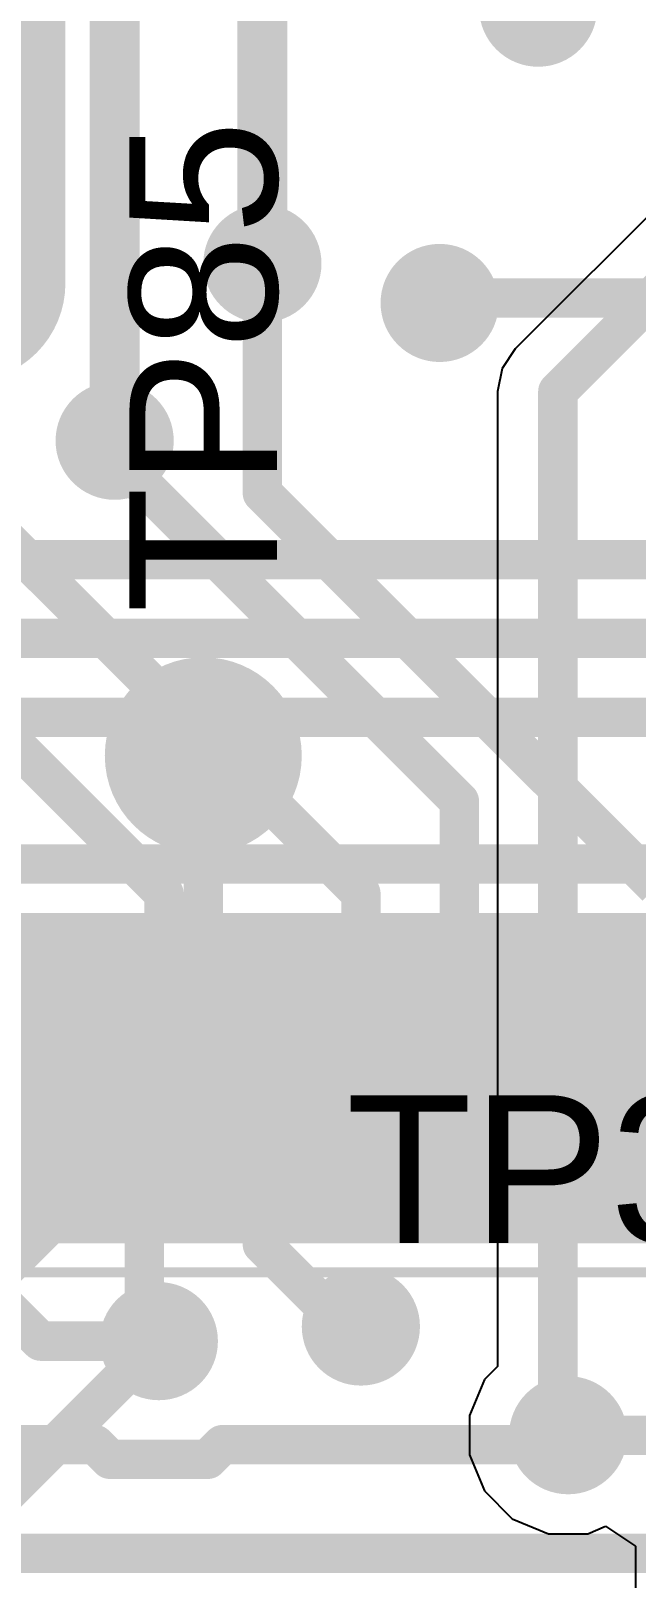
# Model space of a CAD drawing. Header units: inches. Extents: x -3 to 191, y -18 to 93.
# Drawn here: x 59.83 to 62.9, y 38.22 to 46.08 of the extents above; entities that cross this region are included whole.
import ezdxf

# ---------------------------------------------------------------- set-up
doc = ezdxf.new("R2010")
doc.units = ezdxf.units.IN
for name, color, linetype in [('Bottom Layer', 5, 'Continuous'), ('Bottom Overlay', 54, 'Continuous'), ('Bottom Paste', 16, 'Continuous'), ('Bottom Solder', 6, 'Continuous'), ('GND 1', 90, 'Continuous'), ('GND 2', 156, 'Continuous'), ('Mechanical 15', 56, 'Continuous'), ('Mechanical 20', 56, 'Continuous'), ('PWR', 16, 'Continuous'), ('Signal L4', 76, 'Continuous'), ('Top Layer', 1, 'Continuous'), ('Top Overlay', 2, 'Continuous'), ('Top Solder', 216, 'Continuous'), ('Via Holes', 16, 'Continuous')]:
    doc.layers.add(name, color=color, linetype=linetype)
doc.styles.add('Arial', font='', dxfattribs={"height": 0.2})
doc.styles.get('Arial').set_extended_font_data('Arial')

# ---------------------------------------------------------------- blocks, each defined once
blk = doc.blocks.new('PAD_RND_1MM_3')
at = {"layer": 'Top Layer'}
h = blk.add_hatch(color=1, dxfattribs=at)
edge = h.paths.add_edge_path()
edge.add_arc((0, 0), 0.5, 0, 360)
at = {"layer": 'Top Solder'}
h = blk.add_hatch(color=216, dxfattribs=at)
edge = h.paths.add_edge_path()
edge.add_arc((0, 0), 0.5, 0, 360)
blk = doc.blocks.new('QFP50P900X900X160_48N_B_66')
at = {"layer": 'Bottom Layer'}
for points in [[(3.5005, 2.9), (4.9755, 2.9), (4.9755, 2.6), (3.5005, 2.6)], [(3.5005, 2.4), (4.9755, 2.4), (4.9755, 2.1), (3.5005, 2.1)], [(3.5005, 1.9), (4.9755, 1.9), (4.9755, 1.6), (3.5005, 1.6)], [(3.5005, 1.4), (4.9755, 1.4), (4.9755, 1.1), (3.5005, 1.1)], [(3.5005, 0.9), (4.9755, 0.9), (4.9755, 0.6), (3.5005, 0.6)], [(3.5005, 0.4), (4.9755, 0.4), (4.9755, 0.1), (3.5005, 0.1)], [(3.5005, -0.1), (4.9755, -0.1), (4.9755, -0.4), (3.5005, -0.4)]]:
    blk.add_hatch(color=5, dxfattribs=at).paths.add_polyline_path(points)
at = {"layer": 'Bottom Paste'}
for points in [[(3.5005, 2.9), (4.9755, 2.9), (4.9755, 2.6), (3.5005, 2.6)], [(3.5005, 2.4), (4.9755, 2.4), (4.9755, 2.1), (3.5005, 2.1)], [(3.5005, 1.9), (4.9755, 1.9), (4.9755, 1.6), (3.5005, 1.6)], [(3.5005, 1.4), (4.9755, 1.4), (4.9755, 1.1), (3.5005, 1.1)], [(3.5005, 0.9), (4.9755, 0.9), (4.9755, 0.6), (3.5005, 0.6)], [(3.5005, 0.4), (4.9755, 0.4), (4.9755, 0.1), (3.5005, 0.1)], [(3.5005, -0.1), (4.9755, -0.1), (4.9755, -0.4), (3.5005, -0.4)]]:
    blk.add_hatch(color=16, dxfattribs=at).paths.add_polyline_path(points)
at = {"layer": 'Bottom Solder'}
for points in [[(3.3989, 3.0016), (5.0771, 3.0016), (5.0771, 2.4984), (3.3989, 2.4984)], [(3.3989, 2.5016), (5.0771, 2.5016), (5.0771, 1.9984), (3.3989, 1.9984)], [(3.3989, 2.0016), (5.0771, 2.0016), (5.0771, 1.4984), (3.3989, 1.4984)], [(3.3989, 1.5016), (5.0771, 1.5016), (5.0771, 0.9984), (3.3989, 0.9984)], [(3.3989, 1.0016), (5.0771, 1.0016), (5.0771, 0.4984), (3.3989, 0.4984)], [(3.3989, 0.5016), (5.0771, 0.5016), (5.0771, -0.0016), (3.3989, -0.0016)], [(3.3989, 0.0016), (5.0771, 0.0016), (5.0771, -0.5016), (3.3989, -0.5016)]]:
    blk.add_hatch(color=6, dxfattribs=at).paths.add_polyline_path(points)
at = {"layer": 'Bottom Overlay'}
blk.add_lwpolyline([(3.15, -3.15, 0.2, 0.2, 0), (3.15, 3.15, 0.2, 0.2, 0)], format="xyseb", dxfattribs=at)
at = {"layer": 'Mechanical 15'}
blk.add_lwpolyline([(3.5, -3.5, 0.1, 0.1, 0), (3.5, 3.5, 0.1, 0.1, 0)], format="xyseb", dxfattribs=at)
at = {"layer": 'Mechanical 20'}
blk.add_lwpolyline([(5.225, -5.225, 0.05, 0.05, 0), (5.225, 5.225, 0.05, 0.05, 0)], format="xyseb", dxfattribs=at)

msp = doc.modelspace()

# ---------------------------------------------------------------- hatches: boundary and pattern name
at = {"layer": 'Bottom Layer'}
h = msp.add_hatch(color=5, dxfattribs=at)
edge = h.paths.add_edge_path()
edge.add_arc((62.4, 46.2), 0.3, 0, 360)
h = msp.add_hatch(color=5, dxfattribs=at)
edge = h.paths.add_edge_path()
edge.add_arc((61, 44.9), 0.3, 0, 360)
h = msp.add_hatch(color=5, dxfattribs=at)
edge = h.paths.add_edge_path()
edge.add_arc((61.9, 44.7), 0.3, 0, 360)
h = msp.add_hatch(color=5, dxfattribs=at)
edge = h.paths.add_edge_path()
edge.add_arc((60.25, 44), 0.3, 0, 360)
h = msp.add_hatch(color=5, dxfattribs=at)
edge = h.paths.add_edge_path()
edge.add_arc((61.5, 39.5), 0.3, 0, 360)
h = msp.add_hatch(color=5, dxfattribs=at)
edge = h.paths.add_edge_path()
edge.add_arc((60.4743, 39.4257), 0.3, 0, 360)
h = msp.add_hatch(color=5, dxfattribs=at)
edge = h.paths.add_edge_path()
edge.add_arc((62.5522, 38.9478), 0.3, 0, 360)
at = {"layer": 'GND 1'}
h = msp.add_hatch(color=90, dxfattribs=at)
edge = h.paths.add_edge_path()
edge.add_arc((62.4, 46.2), 0.3, 0, 360)
h = msp.add_hatch(color=90, dxfattribs=at)
edge = h.paths.add_edge_path()
edge.add_arc((61, 44.9), 0.3, 0, 360)
h = msp.add_hatch(color=90, dxfattribs=at)
edge = h.paths.add_edge_path()
edge.add_arc((61.9, 44.7), 0.3, 0, 360)
h = msp.add_hatch(color=90, dxfattribs=at)
edge = h.paths.add_edge_path()
edge.add_arc((60.25, 44), 0.3, 0, 360)
h = msp.add_hatch(color=90, dxfattribs=at)
edge = h.paths.add_edge_path()
edge.add_arc((61.5, 39.5), 0.3, 0, 360)
h = msp.add_hatch(color=90, dxfattribs=at)
edge = h.paths.add_edge_path()
edge.add_arc((60.4743, 39.4257), 0.3, 0, 360)
h = msp.add_hatch(color=90, dxfattribs=at)
edge = h.paths.add_edge_path()
edge.add_arc((62.5522, 38.9478), 0.3, 0, 360)
at = {"layer": 'GND 2'}
h = msp.add_hatch(color=156, dxfattribs=at)
edge = h.paths.add_edge_path()
edge.add_arc((62.4, 46.2), 0.3, 0, 360)
h = msp.add_hatch(color=156, dxfattribs=at)
edge = h.paths.add_edge_path()
edge.add_arc((61, 44.9), 0.3, 0, 360)
h = msp.add_hatch(color=156, dxfattribs=at)
edge = h.paths.add_edge_path()
edge.add_arc((61.9, 44.7), 0.3, 0, 360)
h = msp.add_hatch(color=156, dxfattribs=at)
edge = h.paths.add_edge_path()
edge.add_arc((60.25, 44), 0.3, 0, 360)
h = msp.add_hatch(color=156, dxfattribs=at)
edge = h.paths.add_edge_path()
edge.add_arc((61.5, 39.5), 0.3, 0, 360)
h = msp.add_hatch(color=156, dxfattribs=at)
edge = h.paths.add_edge_path()
edge.add_arc((60.4743, 39.4257), 0.3, 0, 360)
h = msp.add_hatch(color=156, dxfattribs=at)
edge = h.paths.add_edge_path()
edge.add_arc((62.5522, 38.9478), 0.3, 0, 360)
at = {"layer": 'PWR'}
h = msp.add_hatch(color=16, dxfattribs=at)
edge = h.paths.add_edge_path()
edge.add_arc((62.4, 46.2), 0.3, 0, 360)
h = msp.add_hatch(color=16, dxfattribs=at)
edge = h.paths.add_edge_path()
edge.add_arc((61, 44.9), 0.3, 0, 360)
h = msp.add_hatch(color=16, dxfattribs=at)
edge = h.paths.add_edge_path()
edge.add_arc((61.9, 44.7), 0.3, 0, 360)
h = msp.add_hatch(color=16, dxfattribs=at)
edge = h.paths.add_edge_path()
edge.add_arc((60.25, 44), 0.3, 0, 360)
h = msp.add_hatch(color=16, dxfattribs=at)
edge = h.paths.add_edge_path()
edge.add_arc((61.5, 39.5), 0.3, 0, 360)
h = msp.add_hatch(color=16, dxfattribs=at)
edge = h.paths.add_edge_path()
edge.add_arc((60.4743, 39.4257), 0.3, 0, 360)
h = msp.add_hatch(color=16, dxfattribs=at)
edge = h.paths.add_edge_path()
edge.add_arc((62.5522, 38.9478), 0.3, 0, 360)
at = {"layer": 'Signal L4'}
h = msp.add_hatch(color=76, dxfattribs=at)
edge = h.paths.add_edge_path()
edge.add_arc((62.4, 46.2), 0.3, 0, 360)
h = msp.add_hatch(color=76, dxfattribs=at)
edge = h.paths.add_edge_path()
edge.add_arc((61, 44.9), 0.3, 0, 360)
h = msp.add_hatch(color=76, dxfattribs=at)
edge = h.paths.add_edge_path()
edge.add_arc((61.9, 44.7), 0.3, 0, 360)
h = msp.add_hatch(color=76, dxfattribs=at)
edge = h.paths.add_edge_path()
edge.add_arc((60.25, 44), 0.3, 0, 360)
h = msp.add_hatch(color=76, dxfattribs=at)
edge = h.paths.add_edge_path()
edge.add_arc((61.5, 39.5), 0.3, 0, 360)
h = msp.add_hatch(color=76, dxfattribs=at)
edge = h.paths.add_edge_path()
edge.add_arc((60.4743, 39.4257), 0.3, 0, 360)
h = msp.add_hatch(color=76, dxfattribs=at)
edge = h.paths.add_edge_path()
edge.add_arc((62.5522, 38.9478), 0.3, 0, 360)
at = {"layer": 'Top Layer'}
h = msp.add_hatch(color=1, dxfattribs=at)
edge = h.paths.add_edge_path()
edge.add_arc((62.4, 46.2), 0.3, 0, 360)
h = msp.add_hatch(color=1, dxfattribs=at)
edge = h.paths.add_edge_path()
edge.add_arc((61, 44.9), 0.3, 0, 360)
h = msp.add_hatch(color=1, dxfattribs=at)
edge = h.paths.add_edge_path()
edge.add_arc((61.9, 44.7), 0.3, 0, 360)
h = msp.add_hatch(color=1, dxfattribs=at)
edge = h.paths.add_edge_path()
edge.add_arc((60.25, 44), 0.3, 0, 360)
h = msp.add_hatch(color=1, dxfattribs=at)
edge = h.paths.add_edge_path()
edge.add_arc((61.5, 39.5), 0.3, 0, 360)
h = msp.add_hatch(color=1, dxfattribs=at)
edge = h.paths.add_edge_path()
edge.add_arc((60.4743, 39.4257), 0.3, 0, 360)
h = msp.add_hatch(color=1, dxfattribs=at)
edge = h.paths.add_edge_path()
edge.add_arc((62.5522, 38.9478), 0.3, 0, 360)
at = {"layer": 'Via Holes'}
h = msp.add_hatch(color=7, dxfattribs=at)
edge = h.paths.add_edge_path()
edge.add_arc((62.4, 46.2), 0.15, 0, 360)
h = msp.add_hatch(color=7, dxfattribs=at)
edge = h.paths.add_edge_path()
edge.add_arc((61, 44.9), 0.15, 0, 360)
h = msp.add_hatch(color=7, dxfattribs=at)
edge = h.paths.add_edge_path()
edge.add_arc((61.9, 44.7), 0.15, 0, 360)
h = msp.add_hatch(color=7, dxfattribs=at)
edge = h.paths.add_edge_path()
edge.add_arc((60.25, 44), 0.15, 0, 360)
h = msp.add_hatch(color=7, dxfattribs=at)
edge = h.paths.add_edge_path()
edge.add_arc((61.5, 39.5), 0.15, 0, 360)
h = msp.add_hatch(color=7, dxfattribs=at)
edge = h.paths.add_edge_path()
edge.add_arc((60.4743, 39.4257), 0.15, 0, 360)
h = msp.add_hatch(color=7, dxfattribs=at)
edge = h.paths.add_edge_path()
edge.add_arc((62.5522, 38.9478), 0.15, 0, 360)

# ---------------------------------------------------------------- linework, layer by layer
at = {"layer": 'Bottom Layer'}
for points in [[(61, 43.7343, 0.2, 0.2, 0), (61, 44.9, 0.2, 0.2, 0)], [(61.9, 44.7, 0.2, 0.2, 0), (61.925, 44.725, 0.2, 0.2, 0)], [(61.925, 44.725, 0.2, 0.2, 0), (64.463, 44.725, 0.2, 0.2, 0)], [(60.25, 43.9186, 0.2, 0.2, 0), (60.25, 44, 0.2, 0.2, 0)], [(60.25, 43.9186, 0.2, 0.2, 0), (62, 42.1686, 0.2, 0.2, 0)], [(59.5, 43.7, 0.2, 0.2, 0), (61.5, 41.7, 0.2, 0.2, 0)], [(61, 43.7343, 0.2, 0.2, 0), (63, 41.7343, 0.2, 0.2, 0)], [(59.6044, 42.5956, 0.2, 0.2, 0), (60.5, 41.7, 0.2, 0.2, 0)], [(62, 40.762, 0.2, 0.2, 0), (62, 42.1686, 0.2, 0.2, 0)], [(60.5, 40.762, 0.2, 0.2, 0), (60.5, 41.7, 0.2, 0.2, 0)], [(61.5, 40.762, 0.2, 0.2, 0), (61.5, 41.7, 0.2, 0.2, 0)], [(61, 39.9172, 0.2, 0.2, 0), (61, 40.762, 0.2, 0.2, 0)], [(61, 39.9172, 0.2, 0.2, 0), (61.4172, 39.5, 0.2, 0.2, 0)], [(59.5, 39.8, 0.2, 0.2, 0), (59.8743, 39.4257, 0.2, 0.2, 0)], [(61.4172, 39.5, 0.2, 0.2, 0), (61.5, 39.5, 0.2, 0.2, 0)], [(59.8743, 39.4257, 0.2, 0.2, 0), (60.4743, 39.4257, 0.2, 0.2, 0)], [(59.7, 38.9, 0.2, 0.2, 0), (60.1515, 38.9, 0.2, 0.2, 0)], [(60.1515, 38.9, 0.2, 0.2, 0), (60.2257, 38.8257, 0.2, 0.2, 0)], [(60.7228, 38.8257, 0.2, 0.2, 0), (60.7971, 38.9, 0.2, 0.2, 0)], [(60.7971, 38.9, 0.2, 0.2, 0), (62.5043, 38.9, 0.2, 0.2, 0)], [(62.5043, 38.9, 0.2, 0.2, 0), (62.5522, 38.9478, 0.2, 0.2, 0)], [(60.2257, 38.8257, 0.2, 0.2, 0), (60.7228, 38.8257, 0.2, 0.2, 0)], [(59.5522, 38.3478, 0.2, 0.2, 0), (63.8522, 38.3478, 0.2, 0.2, 0)]]:
    msp.add_lwpolyline(points, format="xyseb", dxfattribs=at)
for points in [[(60.95, 44.9, 0.1, 0.1, 1), (61.05, 44.9, 0.1, 0.1, 1)], [(61.85, 44.7, 0.1, 0.1, 1), (61.95, 44.7, 0.1, 0.1, 1)], [(61.875, 44.725, 0.1, 0.1, 1), (61.975, 44.725, 0.1, 0.1, 1)], [(61.875, 44.725, 0.1, 0.1, 1), (61.975, 44.725, 0.1, 0.1, 1)], [(60.2, 44, 0.1, 0.1, 1), (60.3, 44, 0.1, 0.1, 1)], [(60.2, 43.9186, 0.1, 0.1, 1), (60.3, 43.9186, 0.1, 0.1, 1)], [(60.2, 43.9186, 0.1, 0.1, 1), (60.3, 43.9186, 0.1, 0.1, 1)], [(60.95, 43.7343, 0.1, 0.1, 1), (61.05, 43.7343, 0.1, 0.1, 1)], [(60.95, 43.7343, 0.1, 0.1, 1), (61.05, 43.7343, 0.1, 0.1, 1)], [(61.95, 42.1686, 0.1, 0.1, 1), (62.05, 42.1686, 0.1, 0.1, 1)], [(61.95, 42.1686, 0.1, 0.1, 1), (62.05, 42.1686, 0.1, 0.1, 1)], [(60.45, 41.7, 0.1, 0.1, 1), (60.55, 41.7, 0.1, 0.1, 1)], [(60.45, 41.7, 0.1, 0.1, 1), (60.55, 41.7, 0.1, 0.1, 1)], [(61.45, 41.7, 0.1, 0.1, 1), (61.55, 41.7, 0.1, 0.1, 1)], [(61.45, 41.7, 0.1, 0.1, 1), (61.55, 41.7, 0.1, 0.1, 1)], [(60.45, 40.762, 0.1, 0.1, 1), (60.55, 40.762, 0.1, 0.1, 1)], [(60.95, 40.762, 0.1, 0.1, 1), (61.05, 40.762, 0.1, 0.1, 1)], [(61.45, 40.762, 0.1, 0.1, 1), (61.55, 40.762, 0.1, 0.1, 1)], [(61.95, 40.762, 0.1, 0.1, 1), (62.05, 40.762, 0.1, 0.1, 1)], [(60.95, 39.9172, 0.1, 0.1, 1), (61.05, 39.9172, 0.1, 0.1, 1)], [(60.95, 39.9172, 0.1, 0.1, 1), (61.05, 39.9172, 0.1, 0.1, 1)], [(61.3672, 39.5, 0.1, 0.1, 1), (61.4672, 39.5, 0.1, 0.1, 1)], [(61.3672, 39.5, 0.1, 0.1, 1), (61.4672, 39.5, 0.1, 0.1, 1)], [(61.45, 39.5, 0.1, 0.1, 1), (61.55, 39.5, 0.1, 0.1, 1)], [(59.8243, 39.4257, 0.1, 0.1, 1), (59.9243, 39.4257, 0.1, 0.1, 1)], [(59.8243, 39.4257, 0.1, 0.1, 1), (59.9243, 39.4257, 0.1, 0.1, 1)], [(60.4243, 39.4257, 0.1, 0.1, 1), (60.5243, 39.4257, 0.1, 0.1, 1)], [(60.1015, 38.9, 0.1, 0.1, 1), (60.2015, 38.9, 0.1, 0.1, 1)], [(60.1015, 38.9, 0.1, 0.1, 1), (60.2015, 38.9, 0.1, 0.1, 1)], [(60.7471, 38.9, 0.1, 0.1, 1), (60.8471, 38.9, 0.1, 0.1, 1)], [(60.7471, 38.9, 0.1, 0.1, 1), (60.8471, 38.9, 0.1, 0.1, 1)], [(62.4543, 38.9, 0.1, 0.1, 1), (62.5543, 38.9, 0.1, 0.1, 1)], [(62.4543, 38.9, 0.1, 0.1, 1), (62.5543, 38.9, 0.1, 0.1, 1)], [(62.5022, 38.9478, 0.1, 0.1, 1), (62.6022, 38.9478, 0.1, 0.1, 1)], [(60.1757, 38.8257, 0.1, 0.1, 1), (60.2757, 38.8257, 0.1, 0.1, 1)], [(60.1757, 38.8257, 0.1, 0.1, 1), (60.2757, 38.8257, 0.1, 0.1, 1)], [(60.6728, 38.8257, 0.1, 0.1, 1), (60.7728, 38.8257, 0.1, 0.1, 1)], [(60.6728, 38.8257, 0.1, 0.1, 1), (60.7728, 38.8257, 0.1, 0.1, 1)]]:
    msp.add_lwpolyline(points, format="xyseb", close=True, dxfattribs=at)
at = {"layer": 'PWR'}
msp.add_lwpolyline([(59.5, 44.8, 1, 1, 0), (59.5, 49.3, 1, 1, 0)], format="xyseb", dxfattribs=at)
msp.add_lwpolyline([(59.25, 44.8, 0.5, 0.5, 1), (59.75, 44.8, 0.5, 0.5, 1)], format="xyseb", close=True, dxfattribs=at)
at = {"layer": 'Signal L4'}
for points in [[(61, 44.9, 0.254, 0.254, 0), (61, 47.5, 0.254, 0.254, 0)], [(60.25, 44, 0.254, 0.254, 0), (60.25, 47.308, 0.254, 0.254, 0)], [(53.0878, 43.3956, 0.2, 0.2, 0), (64.6956, 43.3956, 0.2, 0.2, 0)], [(45.7957, 42.9956, 0.2, 0.2, 0), (64.8613, 42.9956, 0.2, 0.2, 0)], [(47.1956, 42.5956, 0.2, 0.2, 0), (65.8471, 42.5956, 0.2, 0.2, 0)], [(57.8339, 37.9339, 0.2, 0.2, 0), (61.1, 41.2, 0.2, 0.2, 0)], [(61.1, 41.2, 0.2, 0.2, 0), (66.6, 41.2, 0.2, 0.2, 0)], [(58.5485, 37.5, 0.2, 0.2, 0), (60.4743, 39.4257, 0.2, 0.2, 0)], [(62.5522, 38.9478, 0.2, 0.2, 0), (65.7522, 38.9478, 0.2, 0.2, 0)]]:
    msp.add_lwpolyline(points, format="xyseb", dxfattribs=at)
for points in [[(60.9365, 44.9, 0.127, 0.127, 1), (61.0635, 44.9, 0.127, 0.127, 1)], [(60.1865, 44, 0.127, 0.127, 1), (60.3135, 44, 0.127, 0.127, 1)], [(61.05, 41.2, 0.1, 0.1, 1), (61.15, 41.2, 0.1, 0.1, 1)], [(61.05, 41.2, 0.1, 0.1, 1), (61.15, 41.2, 0.1, 0.1, 1)], [(60.4243, 39.4257, 0.1, 0.1, 1), (60.5243, 39.4257, 0.1, 0.1, 1)], [(62.5022, 38.9478, 0.1, 0.1, 1), (62.6022, 38.9478, 0.1, 0.1, 1)]]:
    msp.add_lwpolyline(points, format="xyseb", close=True, dxfattribs=at)
at = {"layer": 'Top Layer'}
for p, q in [((65.2941, 47.4767), (62.2837, 44.4663)), ((62.2837, 44.4663), (62.2174, 44.367)), ((62.2174, 44.367), (62.1941, 44.25)), ((62.1941, 44.25), (62.1941, 44.25)), ((62.1941, 44.25), (62.1941, 39.2969)), ((62.1283, 39.2311), (62.0522, 39.0473)), ((62.1941, 39.2969), (62.1283, 39.2311)), ((62.0522, 39.0473), (62.0522, 38.8484)), ((62.0522, 38.8484), (62.1283, 38.6646)), ((62.1283, 38.6646), (62.2689, 38.5239)), ((62.2689, 38.5239), (62.4527, 38.4478)), ((62.4527, 38.4478), (62.6516, 38.4478)), ((62.6516, 38.4478), (62.7421, 38.4853)), ((62.7421, 38.4853), (62.8941, 38.3841)), ((62.8941, 38.3841), (62.8941, 38.1491))]:
    msp.add_line(p, q, dxfattribs=at)
for points in [[(62.5, 44.25, 0.2, 0.2, 0), (65.6, 47.35, 0.2, 0.2, 0)], [(62.5, 39, 0.2, 0.2, 0), (62.5, 44.25, 0.2, 0.2, 0)], [(60.7, 40.8, 0.2, 0.2, 0), (60.7, 42.4, 0.2, 0.2, 0)], [(60.4, 40.5, 0.2, 0.2, 0), (60.7, 40.8, 0.2, 0.2, 0)], [(60.4, 39.5, 0.2, 0.2, 0), (60.4, 40.5, 0.2, 0.2, 0)], [(60.4, 39.5, 0.2, 0.2, 0), (60.4743, 39.4257, 0.2, 0.2, 0)], [(62.5, 39, 0.2, 0.2, 0), (62.5522, 38.9478, 0.2, 0.2, 0)]]:
    msp.add_lwpolyline(points, format="xyseb", dxfattribs=at)
for points in [[(62.45, 44.25, 0.1, 0.1, 1), (62.55, 44.25, 0.1, 0.1, 1)], [(62.45, 44.25, 0.1, 0.1, 1), (62.55, 44.25, 0.1, 0.1, 1)], [(60.65, 42.4, 0.1, 0.1, 1), (60.75, 42.4, 0.1, 0.1, 1)], [(60.65, 40.8, 0.1, 0.1, 1), (60.75, 40.8, 0.1, 0.1, 1)], [(60.65, 40.8, 0.1, 0.1, 1), (60.75, 40.8, 0.1, 0.1, 1)], [(60.35, 40.5, 0.1, 0.1, 1), (60.45, 40.5, 0.1, 0.1, 1)], [(60.35, 40.5, 0.1, 0.1, 1), (60.45, 40.5, 0.1, 0.1, 1)], [(60.35, 39.5, 0.1, 0.1, 1), (60.45, 39.5, 0.1, 0.1, 1)], [(60.35, 39.5, 0.1, 0.1, 1), (60.45, 39.5, 0.1, 0.1, 1)], [(60.4243, 39.4257, 0.1, 0.1, 1), (60.5243, 39.4257, 0.1, 0.1, 1)], [(62.45, 39, 0.1, 0.1, 1), (62.55, 39, 0.1, 0.1, 1)], [(62.45, 39, 0.1, 0.1, 1), (62.55, 39, 0.1, 0.1, 1)], [(62.5022, 38.9478, 0.1, 0.1, 1), (62.6022, 38.9478, 0.1, 0.1, 1)]]:
    msp.add_lwpolyline(points, format="xyseb", close=True, dxfattribs=at)

# ---------------------------------------------------------------- block references
for name, p, rotation in [('QFP50P900X900X160_48N_B_66', (60.25, 45), 270), ('PAD_RND_1MM_3', (60.7, 42.4), 90)]:
    msp.add_blockref(name, p, dxfattribs=dict(rotation=rotation))

# ---------------------------------------------------------------- texts
at = {"layer": 'Top Overlay', "style": 'Arial'}
msp.add_text('TP85', height=0.75, rotation=90, dxfattribs=at).set_placement((61.0749, 43.1254))
msp.add_text('TP39', height=0.75, dxfattribs=at).set_placement((61.4254, 39.9251))

doc.saveas('drawing.dxf')
